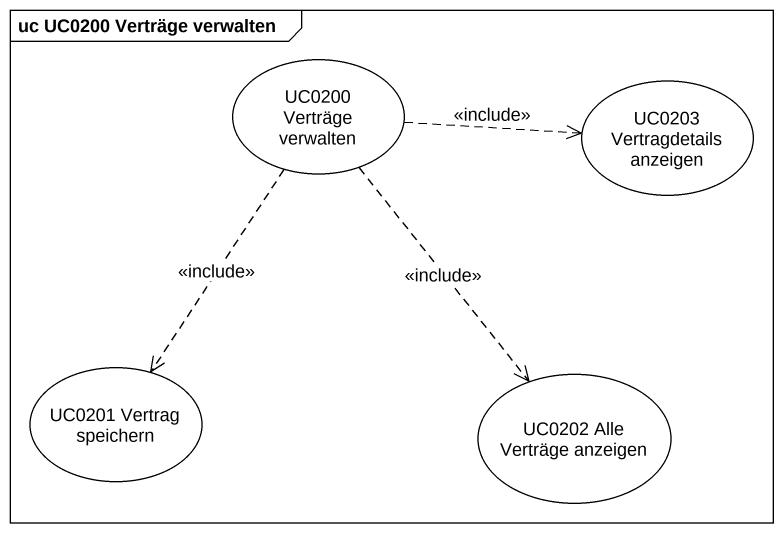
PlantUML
@startuml
mainframe uc UC0200 Verträge verwalten
usecase "UC0200 Verträge verwalten" as UC0200_Verträge_verwalten
usecase "UC0203 Vertragdetails anzeigen" as UC0203_Vertragdetails
usecase "UC0201 Vertrag speichern" as UC0201_Vertrag_speichern
usecase "UC0202 Alle Verträge anzeigen" as UC0202_Alle_Verträge
UC0200_Verträge_verwalten .right.> UC0203_Vertragdetails : <<include>>
UC0200_Verträge_verwalten ..> UC0201_Vertrag_speichern : <<include>>
UC0200_Verträge_verwalten ..> UC0202_Alle_Verträge : <<include>>
@enduml
